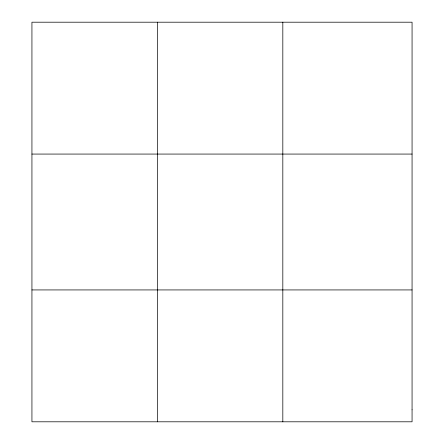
<?xml version="1.0" encoding="UTF-8"?>
<svg xmlns="http://www.w3.org/2000/svg" width="444" height="444" viewBox="0 0 444 444"><rect width="100%" height="100%" fill="white"/><g stroke="black" fill="none" stroke-linecap="round" stroke-linejoin="round"><path stroke-width="0.67" d="M157.376 421.8L157.376 22.2M282.822 421.8L282.822 22.2M31.935 154.068L412.065 154.068M31.935 289.932L412.065 289.932M412.065 409.812L412.065 421.8L31.935 421.8L31.935 22.2L412.065 22.2L412.065 409.812"/></g></svg>
